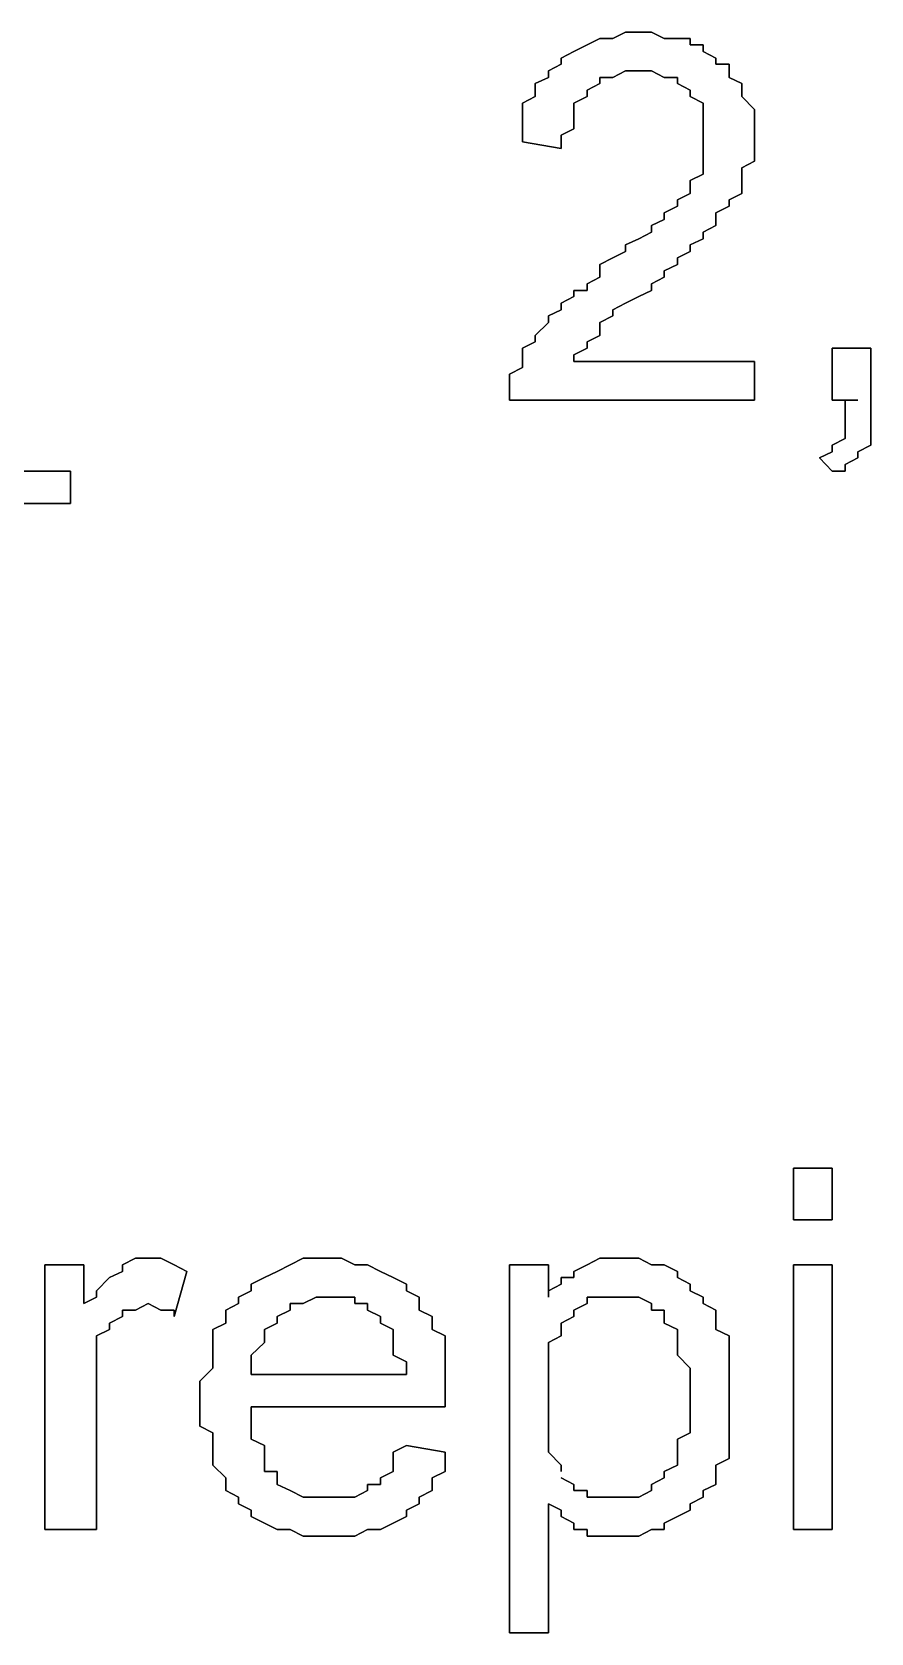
# Model space of a CAD drawing. Header units: metres. Extents: x 2.9 to 42.8, y 1.7 to 28.7.
# Drawn here: x 38.2481 to 38.4775, y 19.6779 to 20.1154 of the extents above; entities that cross this region are included whole.
import ezdxf

# ---------------------------------------------------------------- set-up
doc = ezdxf.new("R2010")
doc.units = ezdxf.units.M
doc.layers.add('GRIS', color=8, linetype='Continuous')

msp = doc.modelspace()

# ---------------------------------------------------------------- linework, layer by layer
at = {"layer": 'GRIS', "lineweight": -3}
for points in [[(38.3999, 20.1119), (38.3963, 20.1101), (38.3999, 20.1119)], [(38.4034, 20.1136), (38.3999, 20.1119), (38.4034, 20.1136)], [(38.4069, 20.1136), (38.4034, 20.1136), (38.4069, 20.1136)], [(38.4104, 20.1154), (38.4069, 20.1136), (38.4104, 20.1154)], [(38.414, 20.1154), (38.4104, 20.1154), (38.414, 20.1154)], [(38.4175, 20.1154), (38.414, 20.1154), (38.4175, 20.1154)], [(38.421, 20.1136), (38.4175, 20.1154), (38.421, 20.1136)], [(38.4246, 20.1136), (38.421, 20.1136), (38.4246, 20.1136)], [(38.4281, 20.1136), (38.4246, 20.1136), (38.4281, 20.1136)], [(38.4281, 20.1119), (38.4281, 20.1136), (38.4281, 20.1119)], [(38.4316, 20.1119), (38.4281, 20.1119), (38.4316, 20.1119)], [(38.4316, 20.1101), (38.4316, 20.1119), (38.4316, 20.1101)], [(38.3963, 20.1101), (38.3928, 20.1083), (38.3963, 20.1101)], [(38.3928, 20.1083), (38.3928, 20.1066), (38.3928, 20.1083)], [(38.4351, 20.1083), (38.4316, 20.1101), (38.4351, 20.1083)], [(38.4351, 20.1066), (38.4351, 20.1083), (38.4351, 20.1066)], [(38.3928, 20.1066), (38.3893, 20.1048), (38.3928, 20.1066)], [(38.3893, 20.1048), (38.3893, 20.103), (38.3893, 20.1048)], [(38.4069, 20.103), (38.4104, 20.1048), (38.4069, 20.103)], [(38.4104, 20.1048), (38.414, 20.1048), (38.4104, 20.1048)], [(38.414, 20.1048), (38.4175, 20.1048), (38.414, 20.1048)], [(38.4175, 20.1048), (38.421, 20.103), (38.4175, 20.1048)], [(38.4387, 20.1066), (38.4351, 20.1066), (38.4387, 20.1066)], [(38.4387, 20.1048), (38.4387, 20.1066), (38.4387, 20.1048)], [(38.4387, 20.103), (38.4387, 20.1048), (38.4387, 20.103)], [(38.3893, 20.103), (38.3857, 20.1013), (38.3893, 20.103)], [(38.3857, 20.1013), (38.3857, 20.0995), (38.3857, 20.1013)], [(38.3857, 20.0995), (38.3857, 20.0978), (38.3857, 20.0995)], [(38.3999, 20.0995), (38.4034, 20.1013), (38.3999, 20.0995)], [(38.3999, 20.0978), (38.3999, 20.0995), (38.3999, 20.0978)], [(38.4034, 20.1013), (38.4034, 20.103), (38.4034, 20.1013)], [(38.4034, 20.103), (38.4069, 20.103), (38.4034, 20.103)], [(38.421, 20.103), (38.4246, 20.103), (38.421, 20.103)], [(38.4246, 20.103), (38.4246, 20.1013), (38.4246, 20.103)], [(38.4246, 20.1013), (38.4281, 20.0995), (38.4246, 20.1013)], [(38.4281, 20.0995), (38.4281, 20.0978), (38.4281, 20.0995)], [(38.4422, 20.1013), (38.4387, 20.103), (38.4422, 20.1013)], [(38.4422, 20.0995), (38.4422, 20.1013), (38.4422, 20.0995)], [(38.4422, 20.0978), (38.4422, 20.0995), (38.4422, 20.0978)], [(38.3857, 20.0978), (38.3822, 20.096), (38.3857, 20.0978)], [(38.3822, 20.096), (38.3822, 20.0942), (38.3822, 20.096)], [(38.3963, 20.096), (38.3999, 20.0978), (38.3963, 20.096)], [(38.3963, 20.0942), (38.3963, 20.096), (38.3963, 20.0942)], [(38.4281, 20.0978), (38.4316, 20.096), (38.4281, 20.0978)], [(38.4316, 20.096), (38.4316, 20.0942), (38.4316, 20.096)], [(38.4457, 20.0942), (38.4422, 20.0978), (38.4457, 20.0942)], [(38.3822, 20.0942), (38.3822, 20.0907), (38.3822, 20.0942)], [(38.3822, 20.0907), (38.3822, 20.0889), (38.3822, 20.0907)], [(38.3963, 20.0907), (38.3963, 20.0942), (38.3963, 20.0907)], [(38.3963, 20.0889), (38.3963, 20.0907), (38.3963, 20.0889)], [(38.4316, 20.0942), (38.4316, 20.0925), (38.4316, 20.0942)], [(38.4316, 20.0925), (38.4316, 20.0889), (38.4316, 20.0925)], [(38.4457, 20.0925), (38.4457, 20.0942), (38.4457, 20.0925)], [(38.4457, 20.0907), (38.4457, 20.0925), (38.4457, 20.0907)], [(38.4457, 20.0872), (38.4457, 20.0907), (38.4457, 20.0872)], [(38.3822, 20.0889), (38.3822, 20.0854), (38.3822, 20.0889)], [(38.3928, 20.0872), (38.3963, 20.0889), (38.3928, 20.0872)], [(38.3928, 20.0836), (38.3928, 20.0872), (38.3928, 20.0836)], [(38.4316, 20.0889), (38.4316, 20.0872), (38.4316, 20.0889)], [(38.4316, 20.0872), (38.4316, 20.0854), (38.4316, 20.0872)], [(38.4457, 20.0854), (38.4457, 20.0872), (38.4457, 20.0854)], [(38.3822, 20.0854), (38.3928, 20.0836), (38.3822, 20.0854)], [(38.4316, 20.0854), (38.4316, 20.0836), (38.4316, 20.0854)], [(38.4316, 20.0836), (38.4316, 20.0819), (38.4316, 20.0836)], [(38.4316, 20.0819), (38.4316, 20.0801), (38.4316, 20.0819)], [(38.4457, 20.0819), (38.4457, 20.0854), (38.4457, 20.0819)], [(38.4457, 20.0801), (38.4457, 20.0819), (38.4457, 20.0801)], [(38.4316, 20.0801), (38.4316, 20.0766), (38.4316, 20.0801)], [(38.4422, 20.0783), (38.4457, 20.0801), (38.4422, 20.0783)], [(38.4422, 20.0748), (38.4422, 20.0783), (38.4422, 20.0748)], [(38.4316, 20.0766), (38.4281, 20.0748), (38.4316, 20.0766)], [(38.4281, 20.0748), (38.4281, 20.0731), (38.4281, 20.0748)], [(38.4281, 20.0731), (38.4281, 20.0713), (38.4281, 20.0731)], [(38.4422, 20.0731), (38.4422, 20.0748), (38.4422, 20.0731)], [(38.4422, 20.0713), (38.4422, 20.0731), (38.4422, 20.0713)], [(38.4281, 20.0713), (38.4246, 20.0695), (38.4281, 20.0713)], [(38.4246, 20.0695), (38.4246, 20.0678), (38.4246, 20.0695)], [(38.4387, 20.0695), (38.4422, 20.0713), (38.4387, 20.0695)], [(38.4387, 20.0678), (38.4387, 20.0695), (38.4387, 20.0678)], [(38.421, 20.0642), (38.4175, 20.0625), (38.421, 20.0642)], [(38.4246, 20.0678), (38.421, 20.066), (38.4246, 20.0678)], [(38.421, 20.066), (38.421, 20.0642), (38.421, 20.066)], [(38.4351, 20.066), (38.4387, 20.0678), (38.4351, 20.066)], [(38.4351, 20.0625), (38.4351, 20.066), (38.4351, 20.0625)], [(38.4175, 20.0607), (38.414, 20.0589), (38.4175, 20.0607)], [(38.4175, 20.0625), (38.4175, 20.0607), (38.4175, 20.0625)], [(38.4316, 20.0607), (38.4351, 20.0625), (38.4316, 20.0607)], [(38.4316, 20.0589), (38.4316, 20.0607), (38.4316, 20.0589)], [(38.4104, 20.0554), (38.4069, 20.0537), (38.4104, 20.0554)], [(38.414, 20.0589), (38.4104, 20.0572), (38.414, 20.0589)], [(38.4104, 20.0572), (38.4104, 20.0554), (38.4104, 20.0572)], [(38.4246, 20.0537), (38.4281, 20.0554), (38.4246, 20.0537)], [(38.4281, 20.0572), (38.4316, 20.0589), (38.4281, 20.0572)], [(38.4281, 20.0554), (38.4281, 20.0572), (38.4281, 20.0554)], [(38.4069, 20.0537), (38.4034, 20.0519), (38.4069, 20.0537)], [(38.4034, 20.0519), (38.4034, 20.0484), (38.4034, 20.0519)], [(38.421, 20.0501), (38.4246, 20.0519), (38.421, 20.0501)], [(38.4246, 20.0519), (38.4246, 20.0537), (38.4246, 20.0519)], [(38.4034, 20.0484), (38.3999, 20.0466), (38.4034, 20.0484)], [(38.3999, 20.0466), (38.3999, 20.0448), (38.3999, 20.0466)], [(38.4175, 20.0466), (38.421, 20.0484), (38.4175, 20.0466)], [(38.4175, 20.0448), (38.4175, 20.0466), (38.4175, 20.0448)], [(38.421, 20.0484), (38.421, 20.0501), (38.421, 20.0484)], [(38.3963, 20.0431), (38.3928, 20.0413), (38.3963, 20.0431)], [(38.3999, 20.0448), (38.3963, 20.0448), (38.3999, 20.0448)], [(38.3963, 20.0448), (38.3963, 20.0431), (38.3963, 20.0448)], [(38.4104, 20.0413), (38.414, 20.0431), (38.4104, 20.0413)], [(38.414, 20.0431), (38.4175, 20.0448), (38.414, 20.0431)], [(38.3928, 20.0395), (38.3893, 20.0378), (38.3928, 20.0395)], [(38.3893, 20.0378), (38.3893, 20.036), (38.3893, 20.0378)], [(38.3928, 20.0413), (38.3928, 20.0395), (38.3928, 20.0413)], [(38.4034, 20.036), (38.4069, 20.0378), (38.4034, 20.036)], [(38.4069, 20.0395), (38.4104, 20.0413), (38.4069, 20.0395)], [(38.4069, 20.0378), (38.4069, 20.0395), (38.4069, 20.0378)], [(38.3893, 20.036), (38.3857, 20.0325), (38.3893, 20.036)], [(38.4034, 20.0343), (38.4034, 20.036), (38.4034, 20.0343)], [(38.4034, 20.0325), (38.4034, 20.0343), (38.4034, 20.0325)], [(38.3857, 20.0307), (38.3822, 20.029), (38.3857, 20.0307)], [(38.3822, 20.029), (38.3822, 20.0272), (38.3822, 20.029)], [(38.3857, 20.0325), (38.3857, 20.0307), (38.3857, 20.0325)], [(38.3963, 20.0272), (38.3999, 20.029), (38.3963, 20.0272)], [(38.3999, 20.0307), (38.4034, 20.0325), (38.3999, 20.0307)], [(38.3999, 20.029), (38.3999, 20.0307), (38.3999, 20.029)], [(38.4775, 20.029), (38.4669, 20.029), (38.4775, 20.029)], [(38.4669, 20.029), (38.4669, 20.0148), (38.4669, 20.029)], [(38.4775, 20.0148), (38.4775, 20.029), (38.4775, 20.0148)], [(38.3822, 20.0272), (38.3822, 20.0254), (38.3822, 20.0272)], [(38.3822, 20.0254), (38.3822, 20.0237), (38.3822, 20.0254)], [(38.3963, 20.0254), (38.3963, 20.0272), (38.3963, 20.0254)], [(38.4457, 20.0254), (38.3963, 20.0254), (38.4457, 20.0254)], [(38.4457, 20.0148), (38.4457, 20.0254), (38.4457, 20.0148)], [(38.3822, 20.0237), (38.3787, 20.0219), (38.3822, 20.0237)], [(38.3787, 20.0219), (38.3787, 20.0184), (38.3787, 20.0219)], [(38.3787, 20.0184), (38.3787, 20.0166), (38.3787, 20.0184)], [(38.3787, 20.0166), (38.3787, 20.0148), (38.3787, 20.0166)], [(38.3787, 20.0148), (38.4457, 20.0148), (38.3787, 20.0148)], [(38.4669, 20.0148), (38.4739, 20.0148), (38.4669, 20.0148)], [(38.4704, 20.0148), (38.4704, 20.0113), (38.4704, 20.0148)], [(38.4704, 20.0113), (38.4704, 20.0096), (38.4704, 20.0113)], [(38.4775, 20.0113), (38.4775, 20.0148), (38.4775, 20.0113)], [(38.4775, 20.0096), (38.4775, 20.0113), (38.4775, 20.0096)], [(38.4704, 20.0096), (38.4704, 20.006), (38.4704, 20.0096)], [(38.4775, 20.006), (38.4775, 20.0096), (38.4775, 20.006)], [(38.4704, 20.0043), (38.4669, 20.0025), (38.4704, 20.0043)], [(38.4669, 20.0025), (38.4669, 20.0007), (38.4669, 20.0025)], [(38.4704, 20.006), (38.4704, 20.0043), (38.4704, 20.006)], [(38.4739, 20.0007), (38.4775, 20.0025), (38.4739, 20.0007)], [(38.4775, 20.0043), (38.4775, 20.006), (38.4775, 20.0043)], [(38.4775, 20.0025), (38.4775, 20.0043), (38.4775, 20.0025)], [(38.4669, 20.0007), (38.4634, 19.999), (38.4669, 20.0007)], [(38.4634, 19.999), (38.4669, 19.9954), (38.4634, 19.999)], [(38.4704, 19.9972), (38.4739, 19.999), (38.4704, 19.9972)], [(38.4739, 19.999), (38.4739, 20.0007), (38.4739, 19.999)], [(38.2587, 19.9954), (38.1776, 19.9954), (38.2587, 19.9954)], [(38.2587, 19.9866), (38.2587, 19.9954), (38.2587, 19.9866)], [(38.4669, 19.9954), (38.4704, 19.9954), (38.4669, 19.9954)], [(38.4704, 19.9954), (38.4704, 19.9972), (38.4704, 19.9954)], [(38.1776, 19.9866), (38.2587, 19.9866), (38.1776, 19.9866)], [(38.4669, 19.8049), (38.4563, 19.8049), (38.4669, 19.8049)], [(38.4563, 19.8049), (38.4563, 19.7908), (38.4563, 19.8049)], [(38.4669, 19.7908), (38.4669, 19.8049), (38.4669, 19.7908)], [(38.4563, 19.7908), (38.4669, 19.7908), (38.4563, 19.7908)], [(38.2764, 19.7803), (38.2729, 19.7785), (38.2764, 19.7803)], [(38.2799, 19.7803), (38.2764, 19.7803), (38.2799, 19.7803)], [(38.2834, 19.7803), (38.2799, 19.7803), (38.2834, 19.7803)], [(38.287, 19.7785), (38.2834, 19.7803), (38.287, 19.7785)], [(38.3223, 19.7803), (38.3187, 19.7785), (38.3223, 19.7803)], [(38.3258, 19.7803), (38.3223, 19.7803), (38.3258, 19.7803)], [(38.3293, 19.7803), (38.3258, 19.7803), (38.3293, 19.7803)], [(38.3328, 19.7803), (38.3293, 19.7803), (38.3328, 19.7803)], [(38.3364, 19.7785), (38.3328, 19.7803), (38.3364, 19.7785)], [(38.4034, 19.7803), (38.3999, 19.7785), (38.4034, 19.7803)], [(38.4069, 19.7803), (38.4034, 19.7803), (38.4069, 19.7803)], [(38.4104, 19.7803), (38.4069, 19.7803), (38.4104, 19.7803)], [(38.414, 19.7803), (38.4104, 19.7803), (38.414, 19.7803)], [(38.4175, 19.7785), (38.414, 19.7803), (38.4175, 19.7785)], [(38.2623, 19.7785), (38.2517, 19.7785), (38.2623, 19.7785)], [(38.2517, 19.7785), (38.2517, 19.7062), (38.2517, 19.7785)], [(38.2623, 19.7679), (38.2623, 19.7785), (38.2623, 19.7679)], [(38.2729, 19.7767), (38.2693, 19.775), (38.2729, 19.7767)], [(38.2729, 19.7785), (38.2729, 19.7767), (38.2729, 19.7785)], [(38.2905, 19.7767), (38.287, 19.7785), (38.2905, 19.7767)], [(38.287, 19.7644), (38.2905, 19.7767), (38.287, 19.7644)], [(38.3152, 19.7767), (38.3117, 19.775), (38.3152, 19.7767)], [(38.3187, 19.7785), (38.3152, 19.7767), (38.3187, 19.7785)], [(38.3399, 19.7785), (38.3364, 19.7785), (38.3399, 19.7785)], [(38.3434, 19.7767), (38.3399, 19.7785), (38.3434, 19.7767)], [(38.3469, 19.775), (38.3434, 19.7767), (38.3469, 19.775)], [(38.3893, 19.7785), (38.3787, 19.7785), (38.3893, 19.7785)], [(38.3787, 19.7785), (38.3787, 19.6779), (38.3787, 19.7785)], [(38.3893, 19.7697), (38.3893, 19.7785), (38.3893, 19.7697)], [(38.3999, 19.7785), (38.3963, 19.7767), (38.3999, 19.7785)], [(38.3963, 19.7767), (38.3963, 19.775), (38.3963, 19.7767)], [(38.421, 19.7785), (38.4175, 19.7785), (38.421, 19.7785)], [(38.4246, 19.7767), (38.421, 19.7785), (38.4246, 19.7767)], [(38.4246, 19.775), (38.4246, 19.7767), (38.4246, 19.775)], [(38.4669, 19.7785), (38.4563, 19.7785), (38.4669, 19.7785)], [(38.4563, 19.7785), (38.4563, 19.7062), (38.4563, 19.7785)], [(38.4669, 19.7062), (38.4669, 19.7785), (38.4669, 19.7062)], [(38.2693, 19.775), (38.2658, 19.7714), (38.2693, 19.775)], [(38.2658, 19.7714), (38.2658, 19.7697), (38.2658, 19.7714)], [(38.3081, 19.7714), (38.3046, 19.7697), (38.3081, 19.7714)], [(38.3117, 19.775), (38.3081, 19.7732), (38.3117, 19.775)], [(38.3081, 19.7732), (38.3081, 19.7714), (38.3081, 19.7732)], [(38.3505, 19.7732), (38.3469, 19.775), (38.3505, 19.7732)], [(38.3505, 19.7714), (38.3505, 19.7732), (38.3505, 19.7714)], [(38.354, 19.7697), (38.3505, 19.7714), (38.354, 19.7697)], [(38.3928, 19.7732), (38.3893, 19.7714), (38.3928, 19.7732)], [(38.3893, 19.7714), (38.3893, 19.7697), (38.3893, 19.7714)], [(38.3963, 19.775), (38.3928, 19.775), (38.3963, 19.775)], [(38.3928, 19.775), (38.3928, 19.7732), (38.3928, 19.775)], [(38.4281, 19.7732), (38.4246, 19.775), (38.4281, 19.7732)], [(38.4281, 19.7714), (38.4281, 19.7732), (38.4281, 19.7714)], [(38.4316, 19.7697), (38.4281, 19.7714), (38.4316, 19.7697)], [(38.2658, 19.7697), (38.2623, 19.7679), (38.2658, 19.7697)], [(38.2764, 19.7661), (38.2799, 19.7679), (38.2764, 19.7661)], [(38.2799, 19.7679), (38.2834, 19.7661), (38.2799, 19.7679)], [(38.3046, 19.7679), (38.3011, 19.7661), (38.3046, 19.7679)], [(38.3046, 19.7697), (38.3046, 19.7679), (38.3046, 19.7697)], [(38.3187, 19.7661), (38.3187, 19.7679), (38.3187, 19.7661)], [(38.3187, 19.7679), (38.3223, 19.7679), (38.3187, 19.7679)], [(38.3223, 19.7679), (38.3258, 19.7697), (38.3223, 19.7679)], [(38.3258, 19.7697), (38.3293, 19.7697), (38.3258, 19.7697)], [(38.3293, 19.7697), (38.3328, 19.7697), (38.3293, 19.7697)], [(38.3328, 19.7697), (38.3364, 19.7697), (38.3328, 19.7697)], [(38.3364, 19.7697), (38.3364, 19.7679), (38.3364, 19.7697)], [(38.3364, 19.7679), (38.3399, 19.7679), (38.3364, 19.7679)], [(38.3399, 19.7679), (38.3399, 19.7661), (38.3399, 19.7679)], [(38.354, 19.7679), (38.354, 19.7697), (38.354, 19.7679)], [(38.354, 19.7661), (38.354, 19.7679), (38.354, 19.7661)], [(38.3963, 19.7661), (38.3999, 19.7679), (38.3963, 19.7661)], [(38.3999, 19.7679), (38.3999, 19.7697), (38.3999, 19.7679)], [(38.3999, 19.7697), (38.4034, 19.7697), (38.3999, 19.7697)], [(38.4034, 19.7697), (38.4069, 19.7697), (38.4034, 19.7697)], [(38.4069, 19.7697), (38.4104, 19.7697), (38.4069, 19.7697)], [(38.4104, 19.7697), (38.414, 19.7697), (38.4104, 19.7697)], [(38.414, 19.7697), (38.4175, 19.7679), (38.414, 19.7697)], [(38.4175, 19.7679), (38.4175, 19.7661), (38.4175, 19.7679)], [(38.4316, 19.7679), (38.4316, 19.7697), (38.4316, 19.7679)], [(38.4351, 19.7661), (38.4316, 19.7679), (38.4351, 19.7661)], [(38.2693, 19.7626), (38.2729, 19.7644), (38.2693, 19.7626)], [(38.2693, 19.7608), (38.2693, 19.7626), (38.2693, 19.7608)], [(38.2729, 19.7644), (38.2729, 19.7661), (38.2729, 19.7644)], [(38.2729, 19.7661), (38.2764, 19.7661), (38.2729, 19.7661)], [(38.2834, 19.7661), (38.287, 19.7661), (38.2834, 19.7661)], [(38.287, 19.7661), (38.287, 19.7644), (38.287, 19.7661)], [(38.3011, 19.7626), (38.2976, 19.7608), (38.3011, 19.7626)], [(38.3011, 19.7661), (38.3011, 19.7644), (38.3011, 19.7661)], [(38.3011, 19.7644), (38.3011, 19.7626), (38.3011, 19.7644)], [(38.3117, 19.7608), (38.3152, 19.7626), (38.3117, 19.7608)], [(38.3152, 19.7644), (38.3187, 19.7661), (38.3152, 19.7644)], [(38.3152, 19.7626), (38.3152, 19.7644), (38.3152, 19.7626)], [(38.3399, 19.7661), (38.3434, 19.7644), (38.3399, 19.7661)], [(38.3434, 19.7644), (38.3434, 19.7626), (38.3434, 19.7644)], [(38.3434, 19.7626), (38.3469, 19.7608), (38.3434, 19.7626)], [(38.3575, 19.7644), (38.354, 19.7661), (38.3575, 19.7644)], [(38.3575, 19.7626), (38.3575, 19.7644), (38.3575, 19.7626)], [(38.3575, 19.7608), (38.3575, 19.7626), (38.3575, 19.7608)], [(38.3928, 19.7626), (38.3963, 19.7644), (38.3928, 19.7626)], [(38.3928, 19.7608), (38.3928, 19.7626), (38.3928, 19.7608)], [(38.3963, 19.7644), (38.3963, 19.7661), (38.3963, 19.7644)], [(38.4175, 19.7661), (38.421, 19.7661), (38.4175, 19.7661)], [(38.421, 19.7661), (38.421, 19.7626), (38.421, 19.7661)], [(38.421, 19.7626), (38.4246, 19.7608), (38.421, 19.7626)], [(38.4351, 19.7644), (38.4351, 19.7661), (38.4351, 19.7644)], [(38.4351, 19.7626), (38.4351, 19.7644), (38.4351, 19.7626)], [(38.4351, 19.7608), (38.4351, 19.7626), (38.4351, 19.7608)], [(38.2658, 19.7591), (38.2693, 19.7608), (38.2658, 19.7591)], [(38.2658, 19.7573), (38.2658, 19.7591), (38.2658, 19.7573)], [(38.2976, 19.7608), (38.2976, 19.7591), (38.2976, 19.7608)], [(38.2976, 19.7591), (38.2976, 19.7573), (38.2976, 19.7591)], [(38.3117, 19.7591), (38.3117, 19.7608), (38.3117, 19.7591)], [(38.3117, 19.7573), (38.3117, 19.7591), (38.3117, 19.7573)], [(38.3469, 19.7608), (38.3469, 19.7591), (38.3469, 19.7608)], [(38.3469, 19.7591), (38.3469, 19.7573), (38.3469, 19.7591)], [(38.3611, 19.7591), (38.3575, 19.7608), (38.3611, 19.7591)], [(38.3611, 19.7573), (38.3611, 19.7591), (38.3611, 19.7573)], [(38.3893, 19.7573), (38.3928, 19.7591), (38.3893, 19.7573)], [(38.3928, 19.7591), (38.3928, 19.7608), (38.3928, 19.7591)], [(38.4246, 19.7608), (38.4246, 19.7591), (38.4246, 19.7608)], [(38.4246, 19.7591), (38.4246, 19.7573), (38.4246, 19.7591)], [(38.4387, 19.7591), (38.4351, 19.7608), (38.4387, 19.7591)], [(38.4387, 19.7573), (38.4387, 19.7591), (38.4387, 19.7573)], [(38.2658, 19.7556), (38.2658, 19.7573), (38.2658, 19.7556)], [(38.2658, 19.7538), (38.2658, 19.7556), (38.2658, 19.7538)], [(38.2658, 19.752), (38.2658, 19.7538), (38.2658, 19.752)], [(38.2976, 19.7573), (38.2976, 19.7538), (38.2976, 19.7573)], [(38.2976, 19.7538), (38.2976, 19.752), (38.2976, 19.7538)], [(38.3081, 19.7538), (38.3117, 19.7573), (38.3081, 19.7538)], [(38.3081, 19.752), (38.3081, 19.7538), (38.3081, 19.752)], [(38.3469, 19.7573), (38.3469, 19.7538), (38.3469, 19.7573)], [(38.3469, 19.7538), (38.3505, 19.752), (38.3469, 19.7538)], [(38.3611, 19.7538), (38.3611, 19.7573), (38.3611, 19.7538)], [(38.3611, 19.752), (38.3611, 19.7538), (38.3611, 19.752)], [(38.3893, 19.7556), (38.3893, 19.7573), (38.3893, 19.7556)], [(38.3893, 19.7538), (38.3893, 19.7556), (38.3893, 19.7538)], [(38.3893, 19.7503), (38.3893, 19.7538), (38.3893, 19.7503)], [(38.4246, 19.7573), (38.4246, 19.7556), (38.4246, 19.7573)], [(38.4246, 19.7556), (38.4246, 19.7538), (38.4246, 19.7556)], [(38.4246, 19.7538), (38.4281, 19.7503), (38.4246, 19.7538)], [(38.4387, 19.7556), (38.4387, 19.7573), (38.4387, 19.7556)], [(38.4387, 19.752), (38.4387, 19.7556), (38.4387, 19.752)], [(38.2658, 19.7485), (38.2658, 19.752), (38.2658, 19.7485)], [(38.2976, 19.7503), (38.294, 19.7467), (38.2976, 19.7503)], [(38.2976, 19.752), (38.2976, 19.7503), (38.2976, 19.752)], [(38.3081, 19.7485), (38.3081, 19.752), (38.3081, 19.7485)], [(38.3505, 19.752), (38.3505, 19.7485), (38.3505, 19.752)], [(38.3611, 19.7503), (38.3611, 19.752), (38.3611, 19.7503)], [(38.3611, 19.7467), (38.3611, 19.7503), (38.3611, 19.7467)], [(38.3893, 19.7485), (38.3893, 19.7503), (38.3893, 19.7485)], [(38.4281, 19.7503), (38.4281, 19.7485), (38.4281, 19.7503)], [(38.4387, 19.7503), (38.4387, 19.752), (38.4387, 19.7503)], [(38.4387, 19.7485), (38.4387, 19.7503), (38.4387, 19.7485)], [(38.2658, 19.7467), (38.2658, 19.7485), (38.2658, 19.7467)], [(38.2658, 19.7432), (38.2658, 19.7467), (38.2658, 19.7432)], [(38.294, 19.7467), (38.294, 19.745), (38.294, 19.7467)], [(38.294, 19.745), (38.294, 19.7414), (38.294, 19.745)], [(38.3505, 19.7485), (38.3081, 19.7485), (38.3505, 19.7485)], [(38.3611, 19.7432), (38.3611, 19.7467), (38.3611, 19.7432)], [(38.3893, 19.7467), (38.3893, 19.7485), (38.3893, 19.7467)], [(38.3893, 19.7432), (38.3893, 19.7467), (38.3893, 19.7432)], [(38.4281, 19.7485), (38.4281, 19.745), (38.4281, 19.7485)], [(38.4281, 19.745), (38.4281, 19.7432), (38.4281, 19.745)], [(38.4387, 19.745), (38.4387, 19.7485), (38.4387, 19.745)], [(38.4387, 19.7432), (38.4387, 19.745), (38.4387, 19.7432)], [(38.2658, 19.7062), (38.2658, 19.7432), (38.2658, 19.7062)], [(38.294, 19.7414), (38.294, 19.7397), (38.294, 19.7414)], [(38.3611, 19.7414), (38.3611, 19.7432), (38.3611, 19.7414)], [(38.3611, 19.7397), (38.3611, 19.7414), (38.3611, 19.7397)], [(38.3893, 19.7414), (38.3893, 19.7432), (38.3893, 19.7414)], [(38.3893, 19.7379), (38.3893, 19.7414), (38.3893, 19.7379)], [(38.4281, 19.7432), (38.4281, 19.7414), (38.4281, 19.7432)], [(38.4281, 19.7414), (38.4281, 19.7379), (38.4281, 19.7414)], [(38.4387, 19.7397), (38.4387, 19.7432), (38.4387, 19.7397)], [(38.294, 19.7397), (38.294, 19.7379), (38.294, 19.7397)], [(38.294, 19.7379), (38.294, 19.7344), (38.294, 19.7379)], [(38.3081, 19.7362), (38.3081, 19.7397), (38.3081, 19.7362)], [(38.3081, 19.7397), (38.3611, 19.7397), (38.3081, 19.7397)], [(38.3081, 19.7344), (38.3081, 19.7362), (38.3081, 19.7344)], [(38.3893, 19.7362), (38.3893, 19.7379), (38.3893, 19.7362)], [(38.3893, 19.7326), (38.3893, 19.7362), (38.3893, 19.7326)], [(38.4281, 19.7379), (38.4281, 19.7362), (38.4281, 19.7379)], [(38.4281, 19.7362), (38.4281, 19.7326), (38.4281, 19.7362)], [(38.4387, 19.7379), (38.4387, 19.7397), (38.4387, 19.7379)], [(38.4387, 19.7344), (38.4387, 19.7379), (38.4387, 19.7344)], [(38.294, 19.7344), (38.2976, 19.7326), (38.294, 19.7344)], [(38.2976, 19.7326), (38.2976, 19.7291), (38.2976, 19.7326)], [(38.3081, 19.7309), (38.3081, 19.7344), (38.3081, 19.7309)], [(38.3893, 19.7309), (38.3893, 19.7326), (38.3893, 19.7309)], [(38.4281, 19.7326), (38.4246, 19.7309), (38.4281, 19.7326)], [(38.4387, 19.7326), (38.4387, 19.7344), (38.4387, 19.7326)], [(38.4387, 19.7309), (38.4387, 19.7326), (38.4387, 19.7309)], [(38.2976, 19.7291), (38.2976, 19.7273), (38.2976, 19.7291)], [(38.2976, 19.7273), (38.2976, 19.7256), (38.2976, 19.7273)], [(38.3117, 19.7291), (38.3081, 19.7309), (38.3117, 19.7291)], [(38.3117, 19.7273), (38.3117, 19.7291), (38.3117, 19.7273)], [(38.3117, 19.7256), (38.3117, 19.7273), (38.3117, 19.7256)], [(38.3505, 19.7291), (38.3469, 19.7273), (38.3505, 19.7291)], [(38.3469, 19.7273), (38.3469, 19.7256), (38.3469, 19.7273)], [(38.3611, 19.7273), (38.3505, 19.7291), (38.3611, 19.7273)], [(38.3611, 19.7256), (38.3611, 19.7273), (38.3611, 19.7256)], [(38.3893, 19.7291), (38.3893, 19.7309), (38.3893, 19.7291)], [(38.3893, 19.7273), (38.3893, 19.7291), (38.3893, 19.7273)], [(38.3928, 19.7238), (38.3893, 19.7273), (38.3928, 19.7238)], [(38.4246, 19.7309), (38.4246, 19.7291), (38.4246, 19.7309)], [(38.4246, 19.7291), (38.4246, 19.7256), (38.4246, 19.7291)], [(38.4387, 19.7273), (38.4387, 19.7309), (38.4387, 19.7273)], [(38.4387, 19.7256), (38.4387, 19.7273), (38.4387, 19.7256)], [(38.2976, 19.7256), (38.2976, 19.7238), (38.2976, 19.7256)], [(38.2976, 19.7238), (38.3011, 19.7203), (38.2976, 19.7238)], [(38.3117, 19.722), (38.3117, 19.7256), (38.3117, 19.722)], [(38.3469, 19.7256), (38.3469, 19.722), (38.3469, 19.7256)], [(38.3611, 19.722), (38.3611, 19.7256), (38.3611, 19.722)], [(38.3928, 19.722), (38.3928, 19.7238), (38.3928, 19.722)], [(38.4246, 19.7238), (38.421, 19.722), (38.4246, 19.7238)], [(38.4246, 19.7256), (38.4246, 19.7238), (38.4246, 19.7256)], [(38.4351, 19.7238), (38.4387, 19.7256), (38.4351, 19.7238)], [(38.4351, 19.722), (38.4351, 19.7238), (38.4351, 19.722)], [(38.3011, 19.7203), (38.3011, 19.7185), (38.3011, 19.7203)], [(38.3011, 19.7185), (38.3011, 19.7168), (38.3011, 19.7185)], [(38.3152, 19.722), (38.3117, 19.722), (38.3152, 19.722)], [(38.3152, 19.7203), (38.3152, 19.722), (38.3152, 19.7203)], [(38.3152, 19.7185), (38.3152, 19.7203), (38.3152, 19.7185)], [(38.3187, 19.7168), (38.3152, 19.7185), (38.3187, 19.7168)], [(38.3434, 19.7185), (38.3399, 19.7185), (38.3434, 19.7185)], [(38.3399, 19.7185), (38.3399, 19.7168), (38.3399, 19.7185)], [(38.3469, 19.722), (38.3434, 19.7203), (38.3469, 19.722)], [(38.3434, 19.7203), (38.3434, 19.7185), (38.3434, 19.7203)], [(38.3575, 19.7203), (38.3611, 19.722), (38.3575, 19.7203)], [(38.3575, 19.7185), (38.3575, 19.7203), (38.3575, 19.7185)], [(38.3575, 19.7168), (38.3575, 19.7185), (38.3575, 19.7168)], [(38.3963, 19.7185), (38.3928, 19.7203), (38.3963, 19.7185)], [(38.3963, 19.7168), (38.3963, 19.7185), (38.3963, 19.7168)], [(38.421, 19.7203), (38.4175, 19.7185), (38.421, 19.7203)], [(38.4175, 19.7185), (38.4175, 19.7168), (38.4175, 19.7185)], [(38.421, 19.722), (38.421, 19.7203), (38.421, 19.722)], [(38.4316, 19.7168), (38.4351, 19.7185), (38.4316, 19.7168)], [(38.4351, 19.7203), (38.4351, 19.722), (38.4351, 19.7203)], [(38.4351, 19.7185), (38.4351, 19.7203), (38.4351, 19.7185)], [(38.3011, 19.7168), (38.3046, 19.715), (38.3011, 19.7168)], [(38.3046, 19.715), (38.3046, 19.7132), (38.3046, 19.715)], [(38.3223, 19.715), (38.3187, 19.7168), (38.3223, 19.715)], [(38.3258, 19.715), (38.3223, 19.715), (38.3258, 19.715)], [(38.3293, 19.715), (38.3258, 19.715), (38.3293, 19.715)], [(38.3328, 19.715), (38.3293, 19.715), (38.3328, 19.715)], [(38.3364, 19.715), (38.3328, 19.715), (38.3364, 19.715)], [(38.3399, 19.7168), (38.3364, 19.715), (38.3399, 19.7168)], [(38.354, 19.715), (38.3575, 19.7168), (38.354, 19.715)], [(38.354, 19.7132), (38.354, 19.715), (38.354, 19.7132)], [(38.3999, 19.7168), (38.3963, 19.7168), (38.3999, 19.7168)], [(38.3999, 19.715), (38.3999, 19.7168), (38.3999, 19.715)], [(38.4034, 19.715), (38.3999, 19.715), (38.4034, 19.715)], [(38.4069, 19.715), (38.4034, 19.715), (38.4069, 19.715)], [(38.4104, 19.715), (38.4069, 19.715), (38.4104, 19.715)], [(38.414, 19.715), (38.4104, 19.715), (38.414, 19.715)], [(38.4175, 19.7168), (38.414, 19.715), (38.4175, 19.7168)], [(38.4281, 19.7132), (38.4316, 19.715), (38.4281, 19.7132)], [(38.4316, 19.715), (38.4316, 19.7168), (38.4316, 19.715)], [(38.3046, 19.7132), (38.3081, 19.7115), (38.3046, 19.7132)], [(38.3081, 19.7115), (38.3081, 19.7097), (38.3081, 19.7115)], [(38.3081, 19.7097), (38.3117, 19.7079), (38.3081, 19.7097)], [(38.3469, 19.7079), (38.3505, 19.7097), (38.3469, 19.7079)], [(38.3505, 19.7115), (38.354, 19.7132), (38.3505, 19.7115)], [(38.3505, 19.7097), (38.3505, 19.7115), (38.3505, 19.7097)], [(38.3893, 19.6779), (38.3893, 19.7132), (38.3893, 19.6779)], [(38.3893, 19.7132), (38.3928, 19.7115), (38.3893, 19.7132)], [(38.3928, 19.7115), (38.3928, 19.7097), (38.3928, 19.7115)], [(38.3928, 19.7097), (38.3963, 19.7079), (38.3928, 19.7097)], [(38.421, 19.7079), (38.4246, 19.7097), (38.421, 19.7079)], [(38.4246, 19.7097), (38.4281, 19.7115), (38.4246, 19.7097)], [(38.4281, 19.7115), (38.4281, 19.7132), (38.4281, 19.7115)], [(38.2517, 19.7062), (38.2658, 19.7062), (38.2517, 19.7062)], [(38.3117, 19.7079), (38.3152, 19.7062), (38.3117, 19.7079)], [(38.3152, 19.7062), (38.3187, 19.7062), (38.3152, 19.7062)], [(38.3187, 19.7062), (38.3223, 19.7044), (38.3187, 19.7062)], [(38.3364, 19.7044), (38.3399, 19.7062), (38.3364, 19.7044)], [(38.3399, 19.7062), (38.3434, 19.7062), (38.3399, 19.7062)], [(38.3434, 19.7062), (38.3469, 19.7079), (38.3434, 19.7062)], [(38.3963, 19.7079), (38.3963, 19.7062), (38.3963, 19.7079)], [(38.3963, 19.7062), (38.3999, 19.7062), (38.3963, 19.7062)], [(38.3999, 19.7062), (38.3999, 19.7044), (38.3999, 19.7062)], [(38.414, 19.7044), (38.4175, 19.7062), (38.414, 19.7044)], [(38.4175, 19.7062), (38.421, 19.7062), (38.4175, 19.7062)], [(38.421, 19.7062), (38.421, 19.7079), (38.421, 19.7062)], [(38.4563, 19.7062), (38.4669, 19.7062), (38.4563, 19.7062)], [(38.3223, 19.7044), (38.3258, 19.7044), (38.3223, 19.7044)], [(38.3258, 19.7044), (38.3293, 19.7044), (38.3258, 19.7044)], [(38.3293, 19.7044), (38.3328, 19.7044), (38.3293, 19.7044)], [(38.3328, 19.7044), (38.3364, 19.7044), (38.3328, 19.7044)], [(38.3999, 19.7044), (38.4034, 19.7044), (38.3999, 19.7044)], [(38.4034, 19.7044), (38.4069, 19.7044), (38.4034, 19.7044)], [(38.4069, 19.7044), (38.4104, 19.7044), (38.4069, 19.7044)], [(38.4104, 19.7044), (38.414, 19.7044), (38.4104, 19.7044)], [(38.3787, 19.6779), (38.3893, 19.6779), (38.3787, 19.6779)]]:
    msp.add_lwpolyline(points, dxfattribs=at)

doc.saveas('drawing.dxf')
